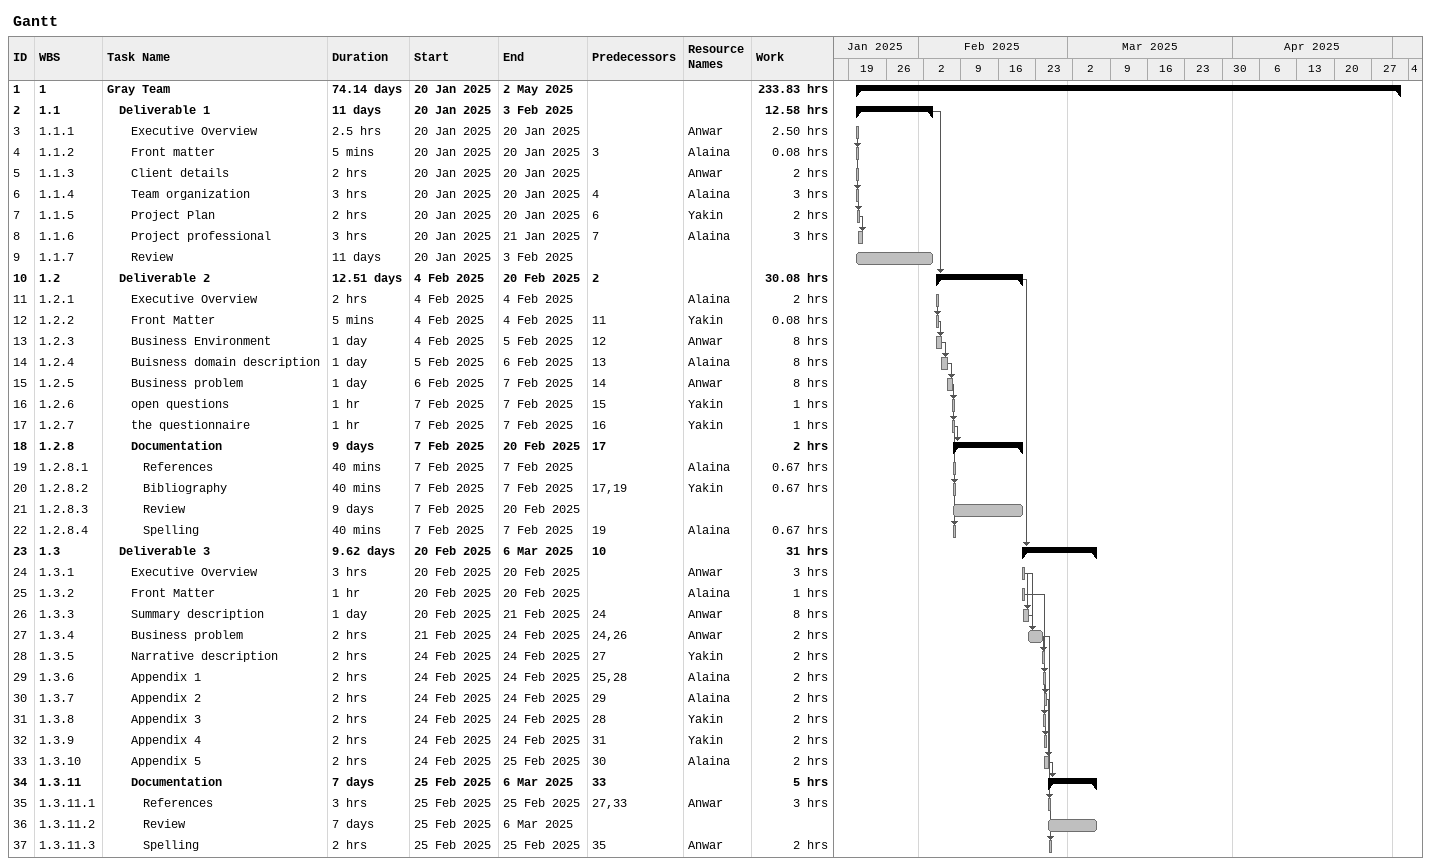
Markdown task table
Gantt

| ID | WBS | Task | Duration | Start | Finish | Predecessors | Resources | Work (h) |
|---|---|---|---|---|---|---|---|---|
| 1 | 1 | **Gray Team** | 74.14d | 2025-01-20 | 2025-05-02 |  |  | 233.83 |
| 2 | 1.1 | **Deliverable 1** | 11d | 2025-01-20 | 2025-02-03 |  |  | 12.58 |
| 3 | 1.1.1 | Executive Overview | 2.5h | 2025-01-20 | 2025-01-20 |  | Anwar | 2.50 |
| 4 | 1.1.2 | Front matter | 5min | 2025-01-20 | 2025-01-20 | 3 | Alaina | 0.08 |
| 5 | 1.1.3 | Client details | 2h | 2025-01-20 | 2025-01-20 |  | Anwar | 2 |
| 6 | 1.1.4 | Team organization | 3h | 2025-01-20 | 2025-01-20 | 4 | Alaina | 3 |
| 7 | 1.1.5 | Project Plan | 2h | 2025-01-20 | 2025-01-20 | 6 | Yakin | 2 |
| 8 | 1.1.6 | Project professional | 3h | 2025-01-20 | 2025-01-21 | 7 | Alaina | 3 |
| 9 | 1.1.7 | Review | 11d | 2025-01-20 | 2025-02-03 |  |  |  |
| 10 | 1.2 | **Deliverable 2** | 12.51d | 2025-02-04 | 2025-02-20 | 2 |  | 30.08 |
| 11 | 1.2.1 | Executive Overview | 2h | 2025-02-04 | 2025-02-04 |  | Alaina | 2 |
| 12 | 1.2.2 | Front Matter | 5min | 2025-02-04 | 2025-02-04 | 11 | Yakin | 0.08 |
| 13 | 1.2.3 | Business Environment | 1d | 2025-02-04 | 2025-02-05 | 12 | Anwar | 8 |
| 14 | 1.2.4 | Buisness domain description | 1d | 2025-02-05 | 2025-02-06 | 13 | Alaina | 8 |
| 15 | 1.2.5 | Business problem | 1d | 2025-02-06 | 2025-02-07 | 14 | Anwar | 8 |
| 16 | 1.2.6 | open questions | 1h | 2025-02-07 | 2025-02-07 | 15 | Yakin | 1 |
| 17 | 1.2.7 | the questionnaire | 1h | 2025-02-07 | 2025-02-07 | 16 | Yakin | 1 |
| 18 | 1.2.8 | **Documentation** | 9d | 2025-02-07 | 2025-02-20 | 17 |  | 2 |
| 19 | 1.2.8.1 | References | 40min | 2025-02-07 | 2025-02-07 |  | Alaina | 0.67 |
| 20 | 1.2.8.2 | Bibliography | 40min | 2025-02-07 | 2025-02-07 | 17, 19 | Yakin | 0.67 |
| 21 | 1.2.8.3 | Review | 9d | 2025-02-07 | 2025-02-20 |  |  |  |
| 22 | 1.2.8.4 | Spelling | 40min | 2025-02-07 | 2025-02-07 | 19 | Alaina | 0.67 |
| 23 | 1.3 | **Deliverable 3** | 9.62d | 2025-02-20 | 2025-03-06 | 10 |  | 31 |
| 24 | 1.3.1 | Executive Overview | 3h | 2025-02-20 | 2025-02-20 |  | Anwar | 3 |
| 25 | 1.3.2 | Front Matter | 1h | 2025-02-20 | 2025-02-20 |  | Alaina | 1 |
| 26 | 1.3.3 | Summary description | 1d | 2025-02-20 | 2025-02-21 | 24 | Anwar | 8 |
| 27 | 1.3.4 | Business problem | 2h | 2025-02-21 | 2025-02-24 | 24, 26 | Anwar | 2 |
| 28 | 1.3.5 | Narrative description | 2h | 2025-02-24 | 2025-02-24 | 27 | Yakin | 2 |
| 29 | 1.3.6 | Appendix 1 | 2h | 2025-02-24 | 2025-02-24 | 25, 28 | Alaina | 2 |
| 30 | 1.3.7 | Appendix 2 | 2h | 2025-02-24 | 2025-02-24 | 29 | Alaina | 2 |
| 31 | 1.3.8 | Appendix 3 | 2h | 2025-02-24 | 2025-02-24 | 28 | Yakin | 2 |
| 32 | 1.3.9 | Appendix 4 | 2h | 2025-02-24 | 2025-02-24 | 31 | Yakin | 2 |
| 33 | 1.3.10 | Appendix 5 | 2h | 2025-02-24 | 2025-02-25 | 30 | Alaina | 2 |
| 34 | 1.3.11 | **Documentation** | 7d | 2025-02-25 | 2025-03-06 | 33 |  | 5 |
| 35 | 1.3.11.1 | References | 3h | 2025-02-25 | 2025-02-25 | 27, 33 | Anwar | 3 |
| 36 | 1.3.11.2 | Review | 7d | 2025-02-25 | 2025-03-06 |  |  |  |
| 37 | 1.3.11.3 | Spelling | 2h | 2025-02-25 | 2025-02-25 | 35 | Anwar | 2 |
